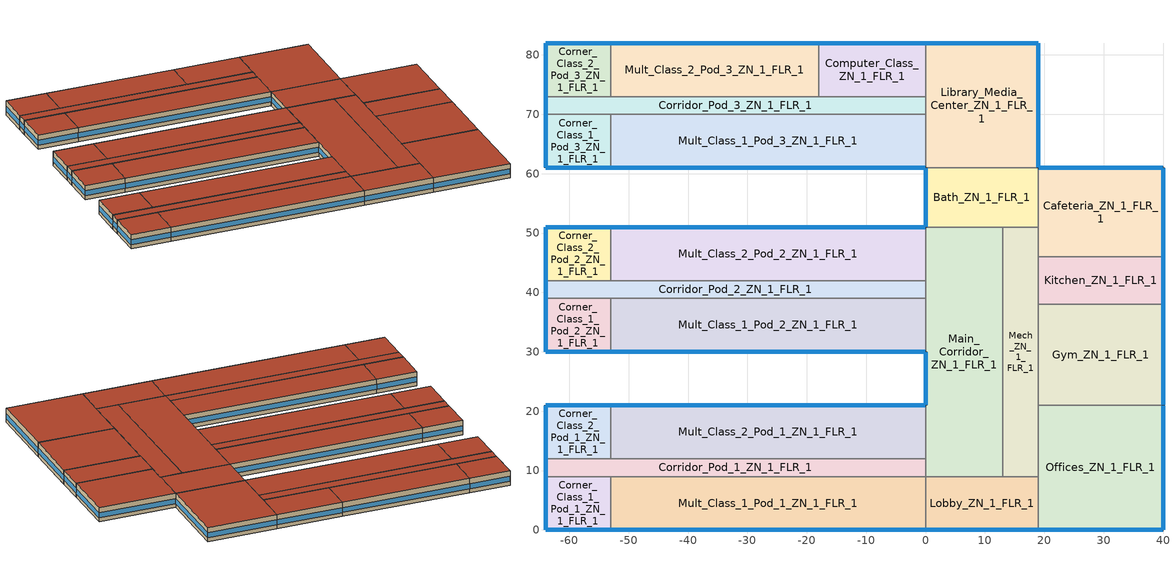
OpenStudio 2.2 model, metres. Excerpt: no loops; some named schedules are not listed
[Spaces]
Library_Media_Center_ZN_1_FLR_1
 floor ground: 19,82 19,61 0,61 0,82 z0
 wall outside: 19,61 19,82 0,82 z0:4
 wall to Computer_Class_ZN_1_FLR_1: 0,82 0,73 z0:4
 wall to Bath_ZN_1_FLR_1: 0,61 19,61 z0:4
 wall to Mult_Class_1_Pod_3_ZN_1_FLR_1: 0,70 0,61 z0:4
 wall to Corridor_Pod_3_ZN_1_FLR_1: 0,73 0,70 z0:4
 window: 19,61.05 19,81.95 / 18.95,82 0.05,82 z1.1:2.51
 roof outside: 19,61 19,82 0,82 0,61 z4
Main_Corridor_ZN_1_FLR_1
 floor ground: 13,51 13,9 0,9 0,51 z0
 wall outside: 0,30 0,21 z0:4
 wall to Lobby_ZN_1_FLR_1: 0,9 13,9 z0:4
 wall to Mult_Class_2_Pod_2_ZN_1_FLR_1: 0,51 0,42 z0:4
 wall to Mult_Class_2_Pod_1_ZN_1_FLR_1: 0,21 0,12 z0:4
 wall to Corridor_Pod_1_ZN_1_FLR_1: 0,12 0,9 z0:4
 wall to Bath_ZN_1_FLR_1: 13,51 0,51 z0:4
 wall to Mech_ZN_1_FLR_1: 13,9 13,51 z0:4
 wall to Corridor_Pod_2_ZN_1_FLR_1: 0,42 0,39 z0:4
 wall to Mult_Class_1_Pod_2_ZN_1_FLR_1: 0,39 0,30 z0:4
 window: 0,29.95 0,21.05 z1.1:2.52
 roof outside: 13,9 13,51 0,51 0,9 z4
Corridor_Pod_2_ZN_1_FLR_1
 floor ground: 0,42 0,39 -64,39 -64,42 z0
 wall outside: -64,42 -64,39 z0:4
 wall to Corner_Class_2_Pod_2_ZN_1_FLR_1: -53,42 -64,42 z0:4
 wall to Mult_Class_1_Pod_2_ZN_1_FLR_1: -53,39 0,39 z0:4
 wall to Corner_Class_1_Pod_2_ZN_1_FLR_1: -64,39 -53,39 z0:4
 wall to Mult_Class_2_Pod_2_ZN_1_FLR_1: 0,42 -53,42 z0:4
 window: -64,41.95 -64,39.05 z1.1:2.55
 roof outside: 0,39 0,42 -64,42 -64,39 z4
Kitchen_ZN_1_FLR_1
 floor ground: 40,46 40,38 19,38 19,46 z0
 wall outside: 40,38 40,46 z0:4
 wall to Mech_ZN_1_FLR_1: 19,46 19,38 z0:4
 wall to Cafeteria_ZN_1_FLR_1: 40,46 19,46 z0:4
 wall to Gym_ZN_1_FLR_1: 19,38 40,38 z0:4
 window: 40,38.05 40,45.95 z1.1:2.52
 roof outside: 40,38 40,46 19,46 19,38 z4
Computer_Class_ZN_1_FLR_1
 floor ground: 0,82 0,73 -18,73 -18,82 z0
 wall outside: 0,82 -18,82 z0:4
 wall to Corridor_Pod_3_ZN_1_FLR_1: -18,73 0,73 z0:4
 wall to Mult_Class_2_Pod_3_ZN_1_FLR_1: -18,82 -18,73 z0:4
 window: -0.05,82 -17.95,82 z1.1:2.51
 roof outside: 0,73 0,82 -18,82 -18,73 z4
Corner_Class_2_Pod_2_ZN_1_FLR_1
 floor ground: -53,51 -53,42 -64,42 -64,51 z0
 wall outside: -53,51 -64,51 -64,42 z0:4
 wall to Mult_Class_2_Pod_2_ZN_1_FLR_1: -53,42 -53,51 z0:4
 window: -53.05,51 -63.95,51 z1.1:2.51; -64,50.95 -64,42.05 z1.1:2.52
 roof outside: -53,42 -53,51 -64,51 -64,42 z4
Corridor_Pod_3_ZN_1_FLR_1
 floor ground: 0,73 0,70 -64,70 -64,73 z0
 wall outside: -64,73 -64,70 z0:4
 wall to Mult_Class_2_Pod_3_ZN_1_FLR_1: -18,73 -53,73 z0:4
 wall to Corner_Class_2_Pod_3_ZN_1_FLR_1: -53,73 -64,73 z0:4
 wall to Mult_Class_1_Pod_3_ZN_1_FLR_1: -53,70 0,70 z0:4
 wall to Corner_Class_1_Pod_3_ZN_1_FLR_1: -64,70 -53,70 z0:4
 window: -64,72.95 -64,70.05 z1.1:2.55
 roof outside: 0,70 0,73 -64,73 -64,70 z4
Mech_ZN_1_FLR_1
 floor ground: 19,51 19,9 13,9 13,51 z0
 wall to Lobby_ZN_1_FLR_1: 13,9 19,9 z0:4
 wall to Offices_ZN_1_FLR_1: 19,9 19,21 z0:4
 wall to Gym_ZN_1_FLR_1: 19,21 19,38 z0:4
 wall to Bath_ZN_1_FLR_1: 19,51 13,51 z0:4
 wall to Cafeteria_ZN_1_FLR_1: 19,46 19,51 z0:4
 roof outside: 19,9 19,51 13,51 13,9 z4
Mult_Class_1_Pod_1_ZN_1_FLR_1
 floor ground: 0,9 0,0 -53,0 -53,9 z0
 wall outside: -53,0 0,0 z0:4
 wall to Lobby_ZN_1_FLR_1: 0,0 0,9 z0:4
 wall to Corridor_Pod_1_ZN_1_FLR_1: 0,9 -53,9 z0:4
 wall to Corner_Class_1_Pod_1_ZN_1_FLR_1: -53,9 -53,0 z0:4
 window: -52.95,0 -0.05,0 z1.1:2.5
 roof outside: 0,0 0,9 -53,9 -53,0 z4
Mult_Class_1_Pod_2_ZN_1_FLR_1
 floor ground: 0,39 0,30 -53,30 -53,39 z0
 wall outside: -53,30 0,30 z0:4
 wall to Corner_Class_1_Pod_2_ZN_1_FLR_1: -53,39 -53,30 z0:4
 window: -52.95,30 -0.05,30 z1.1:2.5
 roof outside: 0,30 0,39 -53,39 -53,30 z4
Cafeteria_ZN_1_FLR_1
 floor ground: 40,61 40,46 19,46 19,61 z0
 wall outside: 40,46 40,61 19,61 z0:4
 wall to Bath_ZN_1_FLR_1: 19,61 19,51 z0:4
 window: 39.95,61 19.05,61 / 40,46.05 40,60.95 z1.1:2.51
 roof outside: 40,46 40,61 19,61 19,46 z4
Corner_Class_2_Pod_3_ZN_1_FLR_1
 floor ground: -53,82 -53,73 -64,73 -64,82 z0
 wall outside: -53,82 -64,82 -64,73 z0:4
 wall to Mult_Class_2_Pod_3_ZN_1_FLR_1: -53,73 -53,82 z0:4
 window: -64,81.95 -64,73.05 z1.1:2.52; -53.05,82 -63.95,82 z1.1:2.51
 roof outside: -53,73 -53,82 -64,82 -64,73 z4
Corner_Class_2_Pod_1_ZN_1_FLR_1
 floor ground: -53,21 -53,12 -64,12 -64,21 z0
 wall outside: -53,21 -64,21 -64,12 z0:4
 wall to Mult_Class_2_Pod_1_ZN_1_FLR_1: -53,12 -53,21 z0:4
 wall to Corridor_Pod_1_ZN_1_FLR_1: -64,12 -53,12 z0:4
 window: -53.05,21 -63.95,21 z1.1:2.51; -64,20.95 -64,12.05 z1.1:2.52
 roof outside: -53,12 -53,21 -64,21 -64,12 z4
Corridor_Pod_1_ZN_1_FLR_1
 floor ground: 0,12 0,9 -64,9 -64,12 z0
 wall outside: -64,12 -64,9 z0:4
 wall to Corner_Class_1_Pod_1_ZN_1_FLR_1: -64,9 -53,9 z0:4
 wall to Mult_Class_2_Pod_1_ZN_1_FLR_1: 0,12 -53,12 z0:4
 window: -64,11.95 -64,9.05 z1.1:2.55
 roof outside: 0,9 0,12 -64,12 -64,9 z4
Mult_Class_2_Pod_2_ZN_1_FLR_1
 floor ground: 0,51 0,42 -53,42 -53,51 z0
 wall outside: 0,51 -53,51 z0:4
 window: -0.05,51 -52.95,51 z1.1:2.5
 roof outside: 0,42 0,51 -53,51 -53,42 z4
Bath_ZN_1_FLR_1
 floor ground: 19,61 19,51 0,51 0,61 z0
 wall outside: 0,61 0,51 z0:4
 window: 0,60.95 0,51.05 z1.1:2.51
 roof outside: 19,51 19,61 0,61 0,51 z4
Corner_Class_1_Pod_3_ZN_1_FLR_1
 floor ground: -53,70 -53,61 -64,61 -64,70 z0
 wall outside: -64,70 -64,61 -53,61 z0:4
 wall to Mult_Class_1_Pod_3_ZN_1_FLR_1: -53,61 -53,70 z0:4
 window: -64,69.95 -64,61.05 z1.1:2.52; -63.95,61 -53.05,61 z1.1:2.51
 roof outside: -53,61 -53,70 -64,70 -64,61 z4
Gym_ZN_1_FLR_1
 floor ground: 40,38 40,21 19,21 19,38 z0
 wall outside: 40,21 40,38 z0:4
 wall to Offices_ZN_1_FLR_1: 19,21 40,21 z0:4
 window: 40,21.05 40,37.95 z1.1:2.51
 roof outside: 40,21 40,38 19,38 19,21 z4
Lobby_ZN_1_FLR_1
 floor ground: 19,9 19,0 0,0 0,9 z0
 wall outside: 0,0 19,0 z0:4
 wall to Offices_ZN_1_FLR_1: 19,0 19,9 z0:4
 window: 0.05,0 18.95,0 z1.1:2.51
 roof outside: 19,0 19,9 0,9 0,0 z4
Mult_Class_2_Pod_1_ZN_1_FLR_1
 floor ground: 0,21 0,12 -53,12 -53,21 z0
 wall outside: 0,21 -53,21 z0:4
 window: -0.05,21 -52.95,21 z1.1:2.5
 roof outside: 0,12 0,21 -53,21 -53,12 z4
Mult_Class_2_Pod_3_ZN_1_FLR_1
 floor ground: -18,82 -18,73 -53,73 -53,82 z0
 wall outside: -18,82 -53,82 z0:4
 window: -18.05,82 -52.95,82 z1.1:2.5
 roof outside: -18,73 -18,82 -53,82 -53,73 z4
Offices_ZN_1_FLR_1
 floor ground: 40,21 40,0 19,0 19,21 z0
 wall outside: 19,0 40,0 40,21 z0:4
 window: 19.05,0 39.95,0 / 40,0.05 40,20.95 z1.1:2.51
 roof outside: 40,0 40,21 19,21 19,0 z4
Mult_Class_1_Pod_3_ZN_1_FLR_1
 floor ground: 0,70 0,61 -53,61 -53,70 z0
 wall outside: -53,61 0,61 z0:4
 window: -52.95,61 -0.05,61 z1.1:2.5
 roof outside: 0,61 0,70 -53,70 -53,61 z4
Corner_Class_1_Pod_2_ZN_1_FLR_1
 floor ground: -53,39 -53,30 -64,30 -64,39 z0
 wall outside: -64,39 -64,30 -53,30 z0:4
 window: -64,38.95 -64,30.05 z1.1:2.52; -63.95,30 -53.05,30 z1.1:2.51
 roof outside: -53,30 -53,39 -64,39 -64,30 z4
Corner_Class_1_Pod_1_ZN_1_FLR_1
 floor ground: -53,9 -53,0 -64,0 -64,9 z0
 wall outside: -64,9 -64,0 -53,0 z0:4
 window: -63.95,0 -53.05,0 z1.1:2.51; -64,8.95 -64,0.05 z1.1:2.52
 roof outside: -53,0 -53,9 -64,9 -64,0 z4
[Site]
Miami Intl Ap_FL_USA: Latitude {deg}=25.82; Longitude {deg}=-80.3; Time Zone {hr}=-5; Elevation {m}=11; Terrain=City
[Building]
-PrimarySchool-ASHRAE 169-2006-1A created: 2017-11-09 21:40:14 +0000: North Axis {deg}=0; Default Construction Set=90.1-2010 - PriSchl - ASHRAE 169-2006-1A; Standards Number of Stories=1; Standards Number of Above Ground Stories=0; Standards Building Type=PrimarySchool
[Site:WaterMainsTemperature]
Calculation Method=Correlation; Annual Average Outdoor Air Temperature {C}=24.4917; Maximum Difference In Monthly Average Outdoor Air Temperatures {deltaC}=8.7
[SizingPeriod:DesignDay] Barometric Pressure {Pa}=101193; Sky Clearness=0; Rain Indicator=0; Snow Indicator=0; Day of Month=21; Daylight Saving Time Indicator=0; Humidity Indicating Type=Wetbulb; Dry-Bulb Temperature Range Modifier Type=DefaultMultipliers
Name | Maximum Dry-Bulb Temperature {C} | Daily Dry-Bulb Temperature Range {deltaC} | Humidity Indicating Conditions at Maximum Dry-Bulb | Wind Speed {m/s} | Wind Direction {deg} | Month | Day Type | Solar Model Indicator | ASHRAE Taub | ASHRAE Taud
Miami Intl Ap Ann Clg .4% Condns DB=>MWB | 33.2 | 6.7 | 25.3 | 4.5 | 140 | 7 | SummerDesignDay | ASHRAETau | 0.528 | 1.905
Miami Intl Ap Ann Htg 99.6% Condns DB | 8.7 | 0 | 8.7 | 3.8 | 340 | 1 | WinterDesignDay | ASHRAEClearSky
[Site:GroundTemperature:BuildingSurface]
20.99, 20.98, 20.99, 21.03, 21.05, 23.26, 23.58, 23.64, 23.66, 21.4, 21.14, 21.05
[ClimateZones]
Climate Zone Value 1=1A
[Material:NoMass] Thermal Absorptance=0.9; Solar Absorptance=0.7
Name | Roughness | Thermal Resistance {m2-K/W} | Visible Absorptance
CP02 CARPET PAD | VeryRough | 0.21648 | 0.8
Typical Insulation R-0.54 | Smooth | 0.0945033 | 0.7
Typical Carpet Pad | Smooth | 0.21648 | 0.8
Typical Insulation R-5.89 | Smooth | 1.03652 | 0.7
Typical Insulation R-14.76 | Smooth | 2.59864 | 0.7
Typical Insulation R-0.58 | Smooth | 0.101875 | 0.7
Typical Insulation | Smooth | 0.0282222 | 0.7
[Material]
Name | Roughness | Thickness {m} | Conductivity {W/m-K} | Density {kg/m3} | Specific Heat {J/kg-K} | Thermal Absorptance | Solar Absorptance | Visible Absorptance
100mm Normalweight concrete floor | MediumSmooth | 0.1016 | 2.31 | 2322 | 832
G01 13mm gypsum board | Smooth | 0.0127 | 0.16 | 800 | 1090 | 0.9 | 0.7 | 0.5
4 in. Normalweight Concrete Floor | MediumRough | 0.1016 | 2.31 | 2322 | 832 | 0.9 | 0.7 | 0.7
25mm Stucco | Smooth | 0.0254 | 0.72 | 1856 | 840 | 0.9 | 0.7 | 0.7
5/8 in. Gypsum Board | MediumSmooth | 0.0159 | 0.16 | 800 | 1090 | 0.9 | 0.7 | 0.7
Roof Membrane - Highly Reflective | VeryRough | 0.0095 | 0.16 | 1121.29 | 1460 | 0.75 | 0.45 | 0.7
Metal Roof Surface; F08 Metal surface | Smooth | 0.0008 | 45.28 | 7824 | 500 | 0.9 | 0.7 | 0.7
6 in. Normalweight Concrete Floor | MediumRough | 0.1524 | 2.31 | 2322 | 832 | 0.9 | 0.7 | 0.7
8 in. Concrete Block Basement Wall | MediumRough | 0.2032 | 1.326 | 1842 | 912 | 0.9 | 0.7 | 0.7
G05 25mm wood | MediumSmooth | 0.0254 | 0.15 | 608 | 1630 | 0.9 | 0.5 | 0.5
Std Wood 6inch | MediumSmooth | 0.15 | 0.12 | 540 | 1210 | 0.9 | 0.7 | 0.7
[Construction]
Typical Insulated Exterior Mass Floor R-3.11: Typical Insulation R-0.54, 4 in. Normalweight Concrete Floor, Typical Carpet Pad
Typical Insulated Steel Framed Exterior Wall R-8.06: 25mm Stucco, 5/8 in. Gypsum Board, Typical Insulation R-5.89, 5/8 in. Gypsum Board
Typical IEAD Roof - Highly Reflective R-15.87: Roof Membrane - Highly Reflective, Typical Insulation R-14.76, Metal Roof Surface
Typical Interior Floor: 100mm Normalweight concrete floor, CP02 CARPET PAD
Typical Interior Wall: G01 13mm gypsum board, G01 13mm gypsum board
Typical Interior Ceiling: CP02 CARPET PAD, 100mm Normalweight concrete floor
Typical Insulated Carpeted 6in Slab Floor: 6 in. Normalweight Concrete Floor, Typical Carpet Pad
Typical Insulated Basement Mass Wall: 8 in. Concrete Block Basement Wall
U 1.22 SHGC 0.25 Sgl Elec Ref Colored 6mm: ECREF-1 COLORED 6MM
Typical Insulated Metal Door R-1.43: F08 Metal surface, Typical Insulation R-0.58
Typical Overhead Door: Typical Insulation
U 1.98 SHGC 0.36 Sgl Ref-B-H Clr 6mm: REF B CLEAR HI 6MM
Typical Interior Window: Clear 3mm
Typical Interior Door; Typical Interior Partition: G05 25mm wood
InteriorFurnishings: Std Wood 6inch
[DefaultConstructionSet]
90.1-2010 - PriSchl - ASHRAE 169-2006-1A: Default Exterior Surface Constructions=Default Surface Constructions 1; Default Interior Surface Constructions=Default Surface Constructions 2; Default Ground Contact Surface Constructions=Default Surface Constructions 3; Default Exterior SubSurface Constructions=Default Sub Surface Constructions 1; Default Interior SubSurface Constructions=Default Sub Surface Constructions 2; Interior Partition Construction=Typical Interior Partition
[DefaultSurfaceConstructions]
Name | Floor Construction | Wall Construction | Roof Ceiling Construction
Default Surface Constructions 1 | Typical Insulated Exterior Mass Floor R-3.11 | Typical Insulated Steel Framed Exterior Wall R-8.06 | Typical IEAD Roof - Highly Reflective R-15.87
Default Surface Constructions 2 | Typical Interior Floor | Typical Interior Wall | Typical Interior Ceiling
Default Surface Constructions 3 | Typical Insulated Carpeted 6in Slab Floor | Typical Insulated Basement Mass Wall
[DefaultSubSurfaceConstructions]
Name | Fixed Window Construction | Operable Window Construction | Door Construction | Overhead Door Construction | Skylight Construction | Tubular Daylight Dome Construction | Tubular Daylight Diffuser Construction
Default Sub Surface Constructions 1 | U 1.22 SHGC 0.25 Sgl Elec Ref Colored 6mm | U 1.22 SHGC 0.25 Sgl Elec Ref Colored 6mm | Typical Insulated Metal Door R-1.43 | Typical Overhead Door | U 1.98 SHGC 0.36 Sgl Ref-B-H Clr 6mm | Typical Interior Window | Typical Interior Window
Default Sub Surface Constructions 2 | Typical Interior Window | Typical Interior Window | Typical Interior Door
[WindowMaterial:Glazing] Optical Data Type=SpectralAverage; Infrared Transmittance at Normal Incidence=0; Front Side Infrared Hemispherical Emissivity=0.84; Conductivity {W/m-K}=0.9; Dirt Correction Factor for Solar and Visible Transmittance=1; Solar Diffusing=No
Name | Thickness {m} | Solar Transmittance at Normal Incidence | Front Side Solar Reflectance at Normal Incidence | Back Side Solar Reflectance at Normal Incidence | Visible Transmittance at Normal Incidence | Front Side Visible Reflectance at Normal Incidence | Back Side Visible Reflectance at Normal Incidence | Back Side Infrared Hemispherical Emissivity
ECREF-1 COLORED 6MM | 0.006 | 0.099 | 0.219 | 0.219 | 0.155 | 0.073 | 0.073 | 0.84
REF B CLEAR HI 6MM | 0.006 | 0.24 | 0.16 | 0.32 | 0.3 | 0.16 | 0.29 | 0.6
Clear 3mm | 0.003 | 0.837 | 0.075 | 0.075 | 0.898 | 0.081 | 0.081 | 0.84
[Space] Building Story=Building Story 1; Part of Total Floor Area=Yes
Name | Space Type | Thermal Zone
Corner_Class_2_Pod_3_ZN_1_FLR_1 | PrimarySchool Classroom | Corner_Class_2_Pod_3_ZN_1_FLR_1 ZN
Library_Media_Center_ZN_1_FLR_1 | PrimarySchool Classroom | Library_Media_Center_ZN_1_FLR_1 ZN
Main_Corridor_ZN_1_FLR_1 | PrimarySchool Corridor | Main_Corridor_ZN_1_FLR_1 ZN
Corridor_Pod_2_ZN_1_FLR_1 | PrimarySchool Corridor | Corridor_Pod_2_ZN_1_FLR_1 ZN
Mult_Class_2_Pod_2_ZN_1_FLR_1 | PrimarySchool Classroom | Mult_Class_2_Pod_2_ZN_1_FLR_1 ZN
Kitchen_ZN_1_FLR_1 | PrimarySchool Kitchen | Kitchen_ZN_1_FLR_1 ZN
Mult_Class_1_Pod_3_ZN_1_FLR_1 | PrimarySchool Classroom | Mult_Class_1_Pod_3_ZN_1_FLR_1 ZN
Corridor_Pod_1_ZN_1_FLR_1 | PrimarySchool Corridor | Corridor_Pod_1_ZN_1_FLR_1 ZN
Computer_Class_ZN_1_FLR_1 | PrimarySchool Classroom | Computer_Class_ZN_1_FLR_1 ZN
Mult_Class_1_Pod_2_ZN_1_FLR_1 | PrimarySchool Classroom | Mult_Class_1_Pod_2_ZN_1_FLR_1 ZN
Mult_Class_2_Pod_1_ZN_1_FLR_1 | PrimarySchool Classroom | Mult_Class_2_Pod_1_ZN_1_FLR_1 ZN
Corner_Class_2_Pod_2_ZN_1_FLR_1 | PrimarySchool Classroom | Corner_Class_2_Pod_2_ZN_1_FLR_1 ZN
Mult_Class_1_Pod_1_ZN_1_FLR_1 | PrimarySchool Classroom | Mult_Class_1_Pod_1_ZN_1_FLR_1 ZN
Corner_Class_1_Pod_1_ZN_1_FLR_1 | PrimarySchool Classroom | Corner_Class_1_Pod_1_ZN_1_FLR_1 ZN
Corridor_Pod_3_ZN_1_FLR_1 | PrimarySchool Corridor | Corridor_Pod_3_ZN_1_FLR_1 ZN
Mech_ZN_1_FLR_1 | PrimarySchool Mechanical | Mech_ZN_1_FLR_1 ZN
Cafeteria_ZN_1_FLR_1 | PrimarySchool Cafeteria | Cafeteria_ZN_1_FLR_1 ZN
Corner_Class_2_Pod_1_ZN_1_FLR_1 | PrimarySchool Classroom | Corner_Class_2_Pod_1_ZN_1_FLR_1 ZN
Bath_ZN_1_FLR_1 | PrimarySchool Restroom | Bath_ZN_1_FLR_1 ZN
Corner_Class_1_Pod_3_ZN_1_FLR_1 | PrimarySchool Classroom | Corner_Class_1_Pod_3_ZN_1_FLR_1 ZN
Corner_Class_1_Pod_2_ZN_1_FLR_1 | PrimarySchool Classroom | Corner_Class_1_Pod_2_ZN_1_FLR_1 ZN
Offices_ZN_1_FLR_1 | PrimarySchool Office | Offices_ZN_1_FLR_1 ZN
Gym_ZN_1_FLR_1 | PrimarySchool Gym | Gym_ZN_1_FLR_1 ZN
Lobby_ZN_1_FLR_1 | PrimarySchool Lobby | Lobby_ZN_1_FLR_1 ZN
Mult_Class_2_Pod_3_ZN_1_FLR_1 | PrimarySchool Classroom | Mult_Class_2_Pod_3_ZN_1_FLR_1 ZN
[BuildingStory]
Building Story 1: Nominal Z Coordinate {m}=0
[SpaceType] Standards Building Type=PrimarySchool
Name | Default Schedule Set | Design Specification Outdoor Air Object | Standards Space Type
PrimarySchool Office | PrimarySchool Office Schedule Set | PrimarySchool Office Ventilation | Office
PrimarySchool Lobby | PrimarySchool Lobby Schedule Set | PrimarySchool Lobby Ventilation | Lobby
PrimarySchool Gym | PrimarySchool Gym Schedule Set | PrimarySchool Gym Ventilation | Gym
PrimarySchool Mechanical | PrimarySchool Mechanical Schedule Set | PrimarySchool Mechanical Ventilation | Mechanical
PrimarySchool Cafeteria | PrimarySchool Cafeteria Schedule Set | PrimarySchool Cafeteria Ventilation | Cafeteria
PrimarySchool Kitchen | PrimarySchool Kitchen Schedule Set | PrimarySchool Kitchen Ventilation | Kitchen
PrimarySchool Restroom | PrimarySchool Restroom Schedule Set | PrimarySchool Restroom Ventilation | Restroom
PrimarySchool Corridor | PrimarySchool Corridor Schedule Set | PrimarySchool Corridor Ventilation | Corridor
PrimarySchool Classroom | PrimarySchool Classroom Schedule Set | PrimarySchool Classroom Ventilation | Classroom
[People:Definition] Number of People Calculation Method=People/Area; Fraction Radiant=0.3
Name | People per Space Floor Area {person/m2}
PrimarySchool Cafeteria People Definition | 1.07639
PrimarySchool Classroom People Definition | 0.269098
PrimarySchool Gym People Definition | 0.322917
PrimarySchool Kitchen People Definition | 0.149941
PrimarySchool Office People Definition | 0.0538196
[People] Work Efficiency Schedule=Work Efficiency Schedule; Clothing Insulation Schedule=Clothing Schedule; Air Velocity Schedule=Air Velocity Schedule
Name | People Definition | Space or SpaceType
PrimarySchool Cafeteria People | PrimarySchool Cafeteria People Definition | PrimarySchool Cafeteria
PrimarySchool Classroom People | PrimarySchool Classroom People Definition | PrimarySchool Classroom
PrimarySchool Gym People | PrimarySchool Gym People Definition | PrimarySchool Gym
PrimarySchool Kitchen People | PrimarySchool Kitchen People Definition | PrimarySchool Kitchen
PrimarySchool Office People | PrimarySchool Office People Definition | PrimarySchool Office
[Lights:Definition] Design Level Calculation Method=Watts/Area; Fraction Radiant=0.37; Fraction Visible=0.2
Name | Watts per Space Floor Area {W/m2}
PrimarySchool Cafeteria Lights Definition | 6.99654
PrimarySchool Classroom Lights Definition | 13.3472
PrimarySchool Corridor Lights Definition | 7.10418
PrimarySchool Gym Lights Definition | 7.75002
PrimarySchool Kitchen Lights Definition | 10.6563
PrimarySchool Lobby Lights Definition | 9.68752
PrimarySchool Mechanical Lights Definition | 10.2257
PrimarySchool Office Lights Definition | 11.9479
PrimarySchool Restroom Lights Definition | 10.5486
[Lights]
Name | Lights Definition | Space or SpaceType | Schedule
PrimarySchool Cafeteria Lights | PrimarySchool Cafeteria Lights Definition | PrimarySchool Cafeteria
PrimarySchool Classroom Lights | PrimarySchool Classroom Lights Definition | PrimarySchool Classroom | SchoolPrimary BLDG_LIGHT_CLASSROOM_SCH OccSensor Reduction
PrimarySchool Corridor Lights | PrimarySchool Corridor Lights Definition | PrimarySchool Corridor
PrimarySchool Gym Lights | PrimarySchool Gym Lights Definition | PrimarySchool Gym
PrimarySchool Kitchen Lights | PrimarySchool Kitchen Lights Definition | PrimarySchool Kitchen
PrimarySchool Lobby Lights | PrimarySchool Lobby Lights Definition | PrimarySchool Lobby
PrimarySchool Mechanical Lights | PrimarySchool Mechanical Lights Definition | PrimarySchool Mechanical
PrimarySchool Office Lights | PrimarySchool Office Lights Definition | PrimarySchool Office | SchoolPrimary BLDG_LIGHT_SCH OccSensor Reduction
PrimarySchool Restroom Lights | PrimarySchool Restroom Lights Definition | PrimarySchool Restroom | SchoolPrimary BLDG_LIGHT_BATH_SCH OccSensor Reduction
[ElectricEquipment:Definition]
Name | Design Level Calculation Method | Watts per Space Floor Area {W/m2} | Fraction Radiant | Fraction Latent | Fraction Lost | Design Level {W}
PrimarySchool Cafeteria Elec Equip Definition | Watts/Area | 25.4028 | 0.5
PrimarySchool Classroom Elec Equip Definition | Watts/Area | 14.9618 | 0.5
PrimarySchool Corridor Elec Equip Definition; PrimarySchool Lobby Elec Equip Definition; PrimarySchool Mechanical Elec Equip Definition; PrimarySchool Restroom Elec Equip Definition | Watts/Area | 3.98265 | 0.5
PrimarySchool Gym Elec Equip Definition | Watts/Area | 4.9514 | 0.5
PrimarySchool Kitchen Elec Equip Definition | Watts/Area | 190.521 | 0.3 | 0.25 | 0.2
PrimarySchool Office Elec Equip Definition | Watts/Area | 10.7639 | 0.5
Kitchen Electric Equipment Definition1 | EquipmentLevel |  | 0.25 | 0 | 0 | 99999.88
Kitchen Electric Equipment Definition2 | EquipmentLevel |  | 0.25 | 0 | 0 | 99999.99
[ElectricEquipment]
Name | Electric Equipment Definition | Space or SpaceType | Schedule
PrimarySchool Cafeteria Elec Equip | PrimarySchool Cafeteria Elec Equip Definition | PrimarySchool Cafeteria
PrimarySchool Classroom Elec Equip | PrimarySchool Classroom Elec Equip Definition | PrimarySchool Classroom
PrimarySchool Corridor Elec Equip | PrimarySchool Corridor Elec Equip Definition | PrimarySchool Corridor
PrimarySchool Gym Elec Equip | PrimarySchool Gym Elec Equip Definition | PrimarySchool Gym
PrimarySchool Kitchen Elec Equip | PrimarySchool Kitchen Elec Equip Definition | PrimarySchool Kitchen
PrimarySchool Lobby Elec Equip | PrimarySchool Lobby Elec Equip Definition | PrimarySchool Lobby
PrimarySchool Mechanical Elec Equip | PrimarySchool Mechanical Elec Equip Definition | PrimarySchool Mechanical
PrimarySchool Office Elec Equip | PrimarySchool Office Elec Equip Definition | PrimarySchool Office
PrimarySchool Restroom Elec Equip | PrimarySchool Restroom Elec Equip Definition | PrimarySchool Restroom
Kitchen_Reach-in-Freezer | Kitchen Electric Equipment Definition1 | PrimarySchool Kitchen | SchoolPrimary ALWAYS_ON
Kitchen_Reach-in-Refrigerator | Kitchen Electric Equipment Definition2 | PrimarySchool Kitchen | SchoolPrimary ALWAYS_ON
[DesignSpecification:OutdoorAir] Outdoor Air Method=Sum; Outdoor Air Flow per Person {m3/s-person}=0; Outdoor Air Flow Rate {m3/s}=0; Outdoor Air Flow Air Changes per Hour {1/hr}=0
Name | Outdoor Air Flow per Floor Area {m3/s-m2}
PrimarySchool Cafeteria Ventilation | 0.0047244
PrimarySchool Classroom Ventilation | 0.0018796
PrimarySchool Corridor Ventilation; PrimarySchool Lobby Ventilation; PrimarySchool Restroom Ventilation | 0.0003048
PrimarySchool Gym Ventilation | 0.001524
PrimarySchool Kitchen Ventilation | 0.00144513
PrimarySchool Mechanical Ventilation | 0.0006096
PrimarySchool Office Ventilation | 0.0004318
[DefaultScheduleSet] People Activity Level Schedule=SchoolPrimary ACTIVITY_SCH; Infiltration Schedule=SchoolPrimary INFIL_SCH_PNNL
Name | Number of People Schedule | Lighting Schedule | Electric Equipment Schedule | Gas Equipment Schedule
PrimarySchool Cafeteria Schedule Set | SchoolPrimary BLDG_OCC_SCH_Cafeteria | SchoolPrimary BLDG_LIGHT_SCH | SchoolPrimary BLDG_EQUIP_SCH
PrimarySchool Classroom Schedule Set | SchoolPrimary BLDG_OCC_SCH | SchoolPrimary BLDG_LIGHT_CLASSROOM_SCH | SchoolPrimary BLDG_EQUIP_SCH
PrimarySchool Corridor Schedule Set | SchoolPrimary BLDG_OCC_SCH | SchoolPrimary BLDG_LIGHT_CORRIDOR_SCH | SchoolPrimary BLDG_EQUIP_SCH
PrimarySchool Gym Schedule Set | SchoolPrimary BLDG_OCC_SCH_Gym | SchoolPrimary BLDG_LIGHT_GYM_SCH | SchoolPrimary BLDG_EQUIP_SCH
PrimarySchool Kitchen Schedule Set | SchoolPrimary BLDG_OCC_SCH | SchoolPrimary BLDG_LIGHT_SCH | SchoolPrimary KITCHEN_ELEC_EQUIP_SCH | SchoolPrimary KITCHEN_GAS_EQUIP_SCH
PrimarySchool Lobby Schedule Set | SchoolPrimary BLDG_OCC_SCH | SchoolPrimary BLDG_LIGHT_LOBBYFLR1_SCH | SchoolPrimary BLDG_EQUIP_SCH
PrimarySchool Mechanical Schedule Set | SchoolPrimary BLDG_OCC_SCH | SchoolPrimary BLDG_LIGHT_SCH | SchoolPrimary BLDG_EQUIP_SCH
PrimarySchool Office Schedule Set | SchoolPrimary BLDG_OCC_SCH_Offices | SchoolPrimary BLDG_LIGHT_SCH | SchoolPrimary BLDG_EQUIP_SCH
PrimarySchool Restroom Schedule Set | SchoolPrimary BLDG_OCC_SCH | SchoolPrimary BLDG_LIGHT_BATH_SCH | SchoolPrimary BLDG_EQUIP_SCH
[ThermostatSetpoint:DualSetpoint] Heating Setpoint Temperature Schedule=SchoolPrimary HTGSETP_SCH_NO_OPTIMUM; Cooling Setpoint Temperature Schedule=SchoolPrimary CLGSETP_SCH_NO_OPTIMUM
PrimarySchool Restroom Thermostat 1; PrimarySchool Cafeteria Thermostat 1; PrimarySchool Classroom Thermostat 1; PrimarySchool Classroom Thermostat 2; PrimarySchool Classroom Thermostat 3; PrimarySchool Classroom Thermostat 4; PrimarySchool Classroom Thermostat 5; PrimarySchool Classroom Thermostat 6; PrimarySchool Classroom Thermostat 7; PrimarySchool Corridor Thermostat 1; PrimarySchool Corridor Thermostat 2; PrimarySchool Corridor Thermostat 3; PrimarySchool Gym Thermostat 1; PrimarySchool Kitchen Thermostat 1; PrimarySchool Classroom Thermostat 8; PrimarySchool Lobby Thermostat 1; PrimarySchool Corridor Thermostat 4; PrimarySchool Mechanical Thermostat 1; PrimarySchool Classroom Thermostat 9; PrimarySchool Classroom Thermostat 10; PrimarySchool Classroom Thermostat 11; PrimarySchool Classroom Thermostat 12; PrimarySchool Classroom Thermostat 13; PrimarySchool Classroom Thermostat 14; PrimarySchool Office Thermostat 1
[GasEquipment:Definition]
PrimarySchool Kitchen Gas Equip Definition: Design Level Calculation Method=Watts/Area; Watts per Space Floor Area {W/m2}=1431.24; Fraction Latent=0.1; Fraction Radiant=0.2; Fraction Lost=0.7
[GasEquipment]
PrimarySchool Kitchen Gas Equip: Gas Equipment Definition=PrimarySchool Kitchen Gas Equip Definition; Space or SpaceType=PrimarySchool Kitchen
[SpaceInfiltration:DesignFlowRate] Schedule=SchoolPrimary INFIL_SCH_PNNL; Design Flow Rate Calculation Method=Flow/ExteriorArea; Constant Term Coefficient=0; Temperature Term Coefficient=0; Velocity Term Coefficient=0.224; Velocity Squared Term Coefficient=0
Name | Space or SpaceType | Flow per Exterior Surface Area {m3/s-m2}
Bath_ZN_1_FLR_1 Infiltration | Bath_ZN_1_FLR_1 | 9.90562e-05
Cafeteria_ZN_1_FLR_1 Infiltration | Cafeteria_ZN_1_FLR_1 | 0.00017869
Computer_Class_ZN_1_FLR_1 Infiltration | Computer_Class_ZN_1_FLR_1 | 0.000175253
Corner_Class_1_Pod_1_ZN_1_FLR_1 Infiltration | Corner_Class_1_Pod_1_ZN_1_FLR_1 | 0.000254558
Corner_Class_1_Pod_2_ZN_1_FLR_1 Infiltration | Corner_Class_1_Pod_2_ZN_1_FLR_1 | 0.000254558
Corner_Class_1_Pod_3_ZN_1_FLR_1 Infiltration | Corner_Class_1_Pod_3_ZN_1_FLR_1 | 0.000254558
Corner_Class_2_Pod_1_ZN_1_FLR_1 Infiltration | Corner_Class_2_Pod_1_ZN_1_FLR_1 | 0.000254558
Corner_Class_2_Pod_2_ZN_1_FLR_1 Infiltration | Corner_Class_2_Pod_2_ZN_1_FLR_1 | 0.000254558
Corner_Class_2_Pod_3_ZN_1_FLR_1 Infiltration | Corner_Class_2_Pod_3_ZN_1_FLR_1 | 0.000254558
Corridor_Pod_1_ZN_1_FLR_1 Infiltration | Corridor_Pod_1_ZN_1_FLR_1 | 3.35043e-05
Corridor_Pod_2_ZN_1_FLR_1 Infiltration | Corridor_Pod_2_ZN_1_FLR_1 | 3.35043e-05
Corridor_Pod_3_ZN_1_FLR_1 Infiltration | Corridor_Pod_3_ZN_1_FLR_1 | 3.35043e-05
Gym_ZN_1_FLR_1 Infiltration | Gym_ZN_1_FLR_1 | 9.11317e-05
Kitchen_ZN_1_FLR_1 Infiltration | Kitchen_ZN_1_FLR_1 | 9.11317e-05
Library_Media_Center_ZN_1_FLR_1 Infiltration | Library_Media_Center_ZN_1_FLR_1 | 0.000163026
Lobby_ZN_1_FLR_1 Infiltration | Lobby_ZN_1_FLR_1 | 0.000175253
Main_Corridor_ZN_1_FLR_1 Infiltration | Main_Corridor_ZN_1_FLR_1 | 3.52313e-05
Mult_Class_1_Pod_1_ZN_1_FLR_1 Infiltration | Mult_Class_1_Pod_1_ZN_1_FLR_1 | 0.000175253
Mult_Class_1_Pod_2_ZN_1_FLR_1 Infiltration | Mult_Class_1_Pod_2_ZN_1_FLR_1 | 0.000175253
Mult_Class_1_Pod_3_ZN_1_FLR_1 Infiltration | Mult_Class_1_Pod_3_ZN_1_FLR_1 | 0.000175253
Mult_Class_2_Pod_1_ZN_1_FLR_1 Infiltration | Mult_Class_2_Pod_1_ZN_1_FLR_1 | 0.000175253
Mult_Class_2_Pod_2_ZN_1_FLR_1 Infiltration | Mult_Class_2_Pod_2_ZN_1_FLR_1 | 0.000175253
Mult_Class_2_Pod_3_ZN_1_FLR_1 Infiltration | Mult_Class_2_Pod_3_ZN_1_FLR_1 | 0.000175253
Offices_ZN_1_FLR_1 Infiltration | Offices_ZN_1_FLR_1 | 0.000157124
[InternalMass:Definition]
Internal Mass Definition 1: Construction=InteriorFurnishings; Design Level Calculation Method=SurfaceArea/Area; Surface Area per Space Floor Area=2
[InternalMass] Internal Mass Definition=Internal Mass Definition 1
Name | Space or SpaceType
Corner_Class_1_Pod_1_ZN_1_FLR_1 Mass | Corner_Class_1_Pod_1_ZN_1_FLR_1
Mult_Class_1_Pod_1_ZN_1_FLR_1 Mass | Mult_Class_1_Pod_1_ZN_1_FLR_1
Corridor_Pod_1_ZN_1_FLR_1 Mass | Corridor_Pod_1_ZN_1_FLR_1
Corner_Class_2_Pod_1_ZN_1_FLR_1 Mass | Corner_Class_2_Pod_1_ZN_1_FLR_1
Mult_Class_2_Pod_1_ZN_1_FLR_1 Mass | Mult_Class_2_Pod_1_ZN_1_FLR_1
Mult_Class_1_Pod_2_ZN_1_FLR_1 Mass | Mult_Class_1_Pod_2_ZN_1_FLR_1
Corridor_Pod_2_ZN_1_FLR_1 Mass | Corridor_Pod_2_ZN_1_FLR_1
Corner_Class_2_Pod_2_ZN_1_FLR_1 Mass | Corner_Class_2_Pod_2_ZN_1_FLR_1
Mult_Class_2_Pod_2_ZN_1_FLR_1 Mass | Mult_Class_2_Pod_2_ZN_1_FLR_1
Corner_Class_1_Pod_2_ZN_1_FLR_1 Mass | Corner_Class_1_Pod_2_ZN_1_FLR_1
Corner_Class_1_Pod_3_ZN_1_FLR_1 Mass | Corner_Class_1_Pod_3_ZN_1_FLR_1
Mult_Class_1_Pod_3_ZN_1_FLR_1 Mass | Mult_Class_1_Pod_3_ZN_1_FLR_1
Corridor_Pod_3_ZN_1_FLR_1 Mass | Corridor_Pod_3_ZN_1_FLR_1
Corner_Class_2_Pod_3_ZN_1_FLR_1 Mass | Corner_Class_2_Pod_3_ZN_1_FLR_1
Mult_Class_2_Pod_3_ZN_1_FLR_1 Mass | Mult_Class_2_Pod_3_ZN_1_FLR_1
Computer_Class_ZN_1_FLR_1 Mass | Computer_Class_ZN_1_FLR_1
Main_Corridor_ZN_1_FLR_1 Mass | Main_Corridor_ZN_1_FLR_1
Lobby_ZN_1_FLR_1 Mass | Lobby_ZN_1_FLR_1
Mech_ZN_1_FLR_1 Mass | Mech_ZN_1_FLR_1
Bath_ZN_1_FLR_1 Mass; Bath_ZN_1_FLR_1 Mass 1 | Bath_ZN_1_FLR_1
Offices_ZN_1_FLR_1 Mass | Offices_ZN_1_FLR_1
Library_Media_Center_ZN_1_FLR_1 Mass | Library_Media_Center_ZN_1_FLR_1
Kitchen_ZN_1_FLR_1 Mass; Kitchen_ZN_1_FLR_1 Mass 1; Kitchen_ZN_1_FLR_1 Mass 2; Kitchen_ZN_1_FLR_1 Mass 3 | Kitchen_ZN_1_FLR_1
Gym_ZN_1_FLR_1 Mass | Gym_ZN_1_FLR_1
Cafeteria_ZN_1_FLR_1 Mass | Cafeteria_ZN_1_FLR_1
[ThermalZone] Use Ideal Air Loads=No
Name | Thermostat
Bath_ZN_1_FLR_1 ZN | PrimarySchool Restroom Thermostat 1
Cafeteria_ZN_1_FLR_1 ZN | PrimarySchool Cafeteria Thermostat 1
Computer_Class_ZN_1_FLR_1 ZN | PrimarySchool Classroom Thermostat 1
Corner_Class_1_Pod_1_ZN_1_FLR_1 ZN | PrimarySchool Classroom Thermostat 2
Corner_Class_1_Pod_2_ZN_1_FLR_1 ZN | PrimarySchool Classroom Thermostat 3
Corner_Class_1_Pod_3_ZN_1_FLR_1 ZN | PrimarySchool Classroom Thermostat 4
Corner_Class_2_Pod_1_ZN_1_FLR_1 ZN | PrimarySchool Classroom Thermostat 5
Corner_Class_2_Pod_2_ZN_1_FLR_1 ZN | PrimarySchool Classroom Thermostat 6
Corner_Class_2_Pod_3_ZN_1_FLR_1 ZN | PrimarySchool Classroom Thermostat 7
Corridor_Pod_1_ZN_1_FLR_1 ZN | PrimarySchool Corridor Thermostat 1
Corridor_Pod_2_ZN_1_FLR_1 ZN | PrimarySchool Corridor Thermostat 2
Corridor_Pod_3_ZN_1_FLR_1 ZN | PrimarySchool Corridor Thermostat 3
Gym_ZN_1_FLR_1 ZN | PrimarySchool Gym Thermostat 1
Kitchen_ZN_1_FLR_1 ZN | PrimarySchool Kitchen Thermostat 1
Library_Media_Center_ZN_1_FLR_1 ZN | PrimarySchool Classroom Thermostat 8
Lobby_ZN_1_FLR_1 ZN | PrimarySchool Lobby Thermostat 1
Main_Corridor_ZN_1_FLR_1 ZN | PrimarySchool Corridor Thermostat 4
Mech_ZN_1_FLR_1 ZN | PrimarySchool Mechanical Thermostat 1
Mult_Class_1_Pod_1_ZN_1_FLR_1 ZN | PrimarySchool Classroom Thermostat 9
Mult_Class_1_Pod_2_ZN_1_FLR_1 ZN | PrimarySchool Classroom Thermostat 10
Mult_Class_1_Pod_3_ZN_1_FLR_1 ZN | PrimarySchool Classroom Thermostat 11
Mult_Class_2_Pod_1_ZN_1_FLR_1 ZN | PrimarySchool Classroom Thermostat 12
Mult_Class_2_Pod_2_ZN_1_FLR_1 ZN | PrimarySchool Classroom Thermostat 13
Mult_Class_2_Pod_3_ZN_1_FLR_1 ZN | PrimarySchool Classroom Thermostat 14
Offices_ZN_1_FLR_1 ZN | PrimarySchool Office Thermostat 1
[Exterior:Lights:Definition]
Name | Design Level {W}
Occ Sensing Exterior Lights Def | 3340.3
NonDimming Exterior Lights Def | 150.48
[Exterior:Lights] Control Option=AstronomicalClock
Name | Exterior Lights Definition | Schedule
Occ Sensing Exterior Lights Def | Occ Sensing Exterior Lights Def | SchoolPrimary Exterior_lighting_schedule_b
NonDimming Exterior Lights Def | NonDimming Exterior Lights Def | SchoolPrimary Exterior_lighting_schedule_a
[Schedule:Ruleset]
Name | Default Day Schedule | Summer Design Day Schedule | Winter Design Day Schedule
Clothing Schedule | Clothing Schedule Default Winter Clothes
Air Velocity Schedule | Air Velocity Schedule Default
Work Efficiency Schedule | Work Efficiency Schedule Default
SchoolPrimary BLDG_OCC_SCH_Cafeteria | SchoolPrimary BLDG_OCC_SCH_Cafeteria Default | SchoolPrimary BLDG_OCC_SCH_Cafeteria Summer Design Day | SchoolPrimary BLDG_OCC_SCH_Cafeteria Winter Design Day
SchoolPrimary ACTIVITY_SCH | SchoolPrimary ACTIVITY_SCH Default | SchoolPrimary ACTIVITY_SCH Summer Design Day | SchoolPrimary ACTIVITY_SCH Winter Design Day
SchoolPrimary BLDG_LIGHT_SCH | SchoolPrimary BLDG_LIGHT_SCH Default | SchoolPrimary BLDG_LIGHT_SCH Summer Design Day | SchoolPrimary BLDG_LIGHT_SCH Winter Design Day
SchoolPrimary BLDG_EQUIP_SCH | SchoolPrimary BLDG_EQUIP_SCH Default | SchoolPrimary BLDG_EQUIP_SCH Summer Design Day | SchoolPrimary BLDG_EQUIP_SCH Winter Design Day
SchoolPrimary INFIL_SCH_PNNL | SchoolPrimary INFIL_SCH_PNNL Default | SchoolPrimary INFIL_SCH_PNNL Summer Design Day | SchoolPrimary INFIL_SCH_PNNL Winter Design Day
SchoolPrimary HTGSETP_SCH_NO_OPTIMUM | SchoolPrimary HTGSETP_SCH_NO_OPTIMUM Default | SchoolPrimary HTGSETP_SCH_NO_OPTIMUM Summer Design Day | SchoolPrimary HTGSETP_SCH_NO_OPTIMUM Winter Design Day
SchoolPrimary CLGSETP_SCH_NO_OPTIMUM | SchoolPrimary CLGSETP_SCH_NO_OPTIMUM Default | SchoolPrimary CLGSETP_SCH_NO_OPTIMUM Summer Design Day | SchoolPrimary CLGSETP_SCH_NO_OPTIMUM Winter Design Day
SchoolPrimary BLDG_OCC_SCH | SchoolPrimary BLDG_OCC_SCH Default | SchoolPrimary BLDG_OCC_SCH Summer Design Day | SchoolPrimary BLDG_OCC_SCH Winter Design Day
SchoolPrimary BLDG_LIGHT_CLASSROOM_SCH | SchoolPrimary BLDG_LIGHT_CLASSROOM_SCH Default | SchoolPrimary BLDG_LIGHT_CLASSROOM_SCH Summer Design Day | SchoolPrimary BLDG_LIGHT_CLASSROOM_SCH Winter Design Day
SchoolPrimary BLDG_LIGHT_CORRIDOR_SCH | SchoolPrimary BLDG_LIGHT_CORRIDOR_SCH Default | SchoolPrimary BLDG_LIGHT_CORRIDOR_SCH Summer Design Day | SchoolPrimary BLDG_LIGHT_CORRIDOR_SCH Winter Design Day
SchoolPrimary BLDG_OCC_SCH_Gym | SchoolPrimary BLDG_OCC_SCH_Gym Default | SchoolPrimary BLDG_OCC_SCH_Gym Summer Design Day | SchoolPrimary BLDG_OCC_SCH_Gym Winter Design Day
SchoolPrimary BLDG_LIGHT_GYM_SCH | SchoolPrimary BLDG_LIGHT_GYM_SCH Default | SchoolPrimary BLDG_LIGHT_GYM_SCH Summer Design Day | SchoolPrimary BLDG_LIGHT_GYM_SCH Winter Design Day
SchoolPrimary KITCHEN_ELEC_EQUIP_SCH | SchoolPrimary KITCHEN_ELEC_EQUIP_SCH Default | SchoolPrimary KITCHEN_ELEC_EQUIP_SCH Summer Design Day | SchoolPrimary KITCHEN_ELEC_EQUIP_SCH Winter Design Day
SchoolPrimary KITCHEN_GAS_EQUIP_SCH | SchoolPrimary KITCHEN_GAS_EQUIP_SCH Default | SchoolPrimary KITCHEN_GAS_EQUIP_SCH Summer Design Day | SchoolPrimary KITCHEN_GAS_EQUIP_SCH Winter Design Day
SchoolPrimary BLDG_LIGHT_LOBBYFLR1_SCH | SchoolPrimary BLDG_LIGHT_LOBBYFLR1_SCH Default | SchoolPrimary BLDG_LIGHT_LOBBYFLR1_SCH Summer Design Day | SchoolPrimary BLDG_LIGHT_LOBBYFLR1_SCH Winter Design Day
SchoolPrimary BLDG_OCC_SCH_Offices | SchoolPrimary BLDG_OCC_SCH_Offices Default | SchoolPrimary BLDG_OCC_SCH_Offices Summer Design Day | SchoolPrimary BLDG_OCC_SCH_Offices Winter Design Day
SchoolPrimary BLDG_LIGHT_BATH_SCH | SchoolPrimary BLDG_LIGHT_BATH_SCH Default | SchoolPrimary BLDG_LIGHT_BATH_SCH Summer Design Day | SchoolPrimary BLDG_LIGHT_BATH_SCH Winter Design Day
SchoolPrimary ALWAYS_ON | SchoolPrimary ALWAYS_ON Default | SchoolPrimary ALWAYS_ON Summer Design Day | SchoolPrimary ALWAYS_ON Winter Design Day
SchoolPrimary Exterior_lighting_schedule_b | SchoolPrimary Exterior_lighting_schedule_b Default | SchoolPrimary Exterior_lighting_schedule_b Summer Design Day | SchoolPrimary Exterior_lighting_schedule_b Winter Design Day
SchoolPrimary Exterior_lighting_schedule_a | SchoolPrimary Exterior_lighting_schedule_a Default | SchoolPrimary Exterior_lighting_schedule_a Summer Design Day | SchoolPrimary Exterior_lighting_schedule_a Winter Design Day
SchoolPrimary BLDG_LIGHT_CLASSROOM_SCH OccSensor Reduction | SchoolPrimary BLDG_LIGHT_CLASSROOM_SCH Default 1 | SchoolPrimary BLDG_LIGHT_CLASSROOM_SCH Summer Design Day 1 | SchoolPrimary BLDG_LIGHT_CLASSROOM_SCH Winter Design Day 1
SchoolPrimary BLDG_LIGHT_SCH OccSensor Reduction | SchoolPrimary BLDG_LIGHT_SCH Default 1 | SchoolPrimary BLDG_LIGHT_SCH Summer Design Day 1 | SchoolPrimary BLDG_LIGHT_SCH Winter Design Day 1
SchoolPrimary BLDG_LIGHT_BATH_SCH OccSensor Reduction | SchoolPrimary BLDG_LIGHT_BATH_SCH Default 1 | SchoolPrimary BLDG_LIGHT_BATH_SCH Summer Design Day 1 | SchoolPrimary BLDG_LIGHT_BATH_SCH Winter Design Day 1
[Schedule:Day]
Clothing Schedule Default Winter Clothes; SchoolPrimary BLDG_LIGHT_SCH Summer Design Day; SchoolPrimary INFIL_SCH_PNNL Default; SchoolPrimary INFIL_SCH_PNNL Winter Design Day; SchoolPrimary BLDG_LIGHT_CLASSROOM_SCH Summer Design Day; SchoolPrimary BLDG_LIGHT_CORRIDOR_SCH Summer Design Day; SchoolPrimary ALWAYS_ON Default; SchoolPrimary ALWAYS_ON Winter Design Day; SchoolPrimary ALWAYS_ON Summer Design Day; SchoolPrimary BLDG_LIGHT_CLASSROOM_SCH Summer Design Day 1: 24, 0, 1
Air Velocity Schedule Default: 24, 0, 0.2
Work Efficiency Schedule Default; SchoolPrimary BLDG_OCC_SCH_Cafeteria Default; SchoolPrimary BLDG_LIGHT_SCH Winter Design Day; SchoolPrimary BLDG_OCC_SCH Default; SchoolPrimary BLDG_OCC_SCH Winter Design Day; SchoolPrimary BLDG_LIGHT_CLASSROOM_SCH Winter Design Day; SchoolPrimary BLDG_LIGHT_CORRIDOR_SCH Winter Design Day; SchoolPrimary BLDG_LIGHT_CLASSROOM_SCH Winter Design Day 1: 24, 0, 0
SchoolPrimary ACTIVITY_SCH Default; SchoolPrimary ACTIVITY_SCH Winter Design Day; SchoolPrimary ACTIVITY_SCH Summer Design Day: 24, 0, 120
SchoolPrimary BLDG_LIGHT_SCH Default; SchoolPrimary BLDG_LIGHT_CLASSROOM_SCH Default; SchoolPrimary BLDG_LIGHT_CORRIDOR_SCH Default; SchoolPrimary BLDG_LIGHT_CLASSROOM_SCH Default 1: 24, 0, 0.1773
SchoolPrimary BLDG_EQUIP_SCH Default; SchoolPrimary BLDG_EQUIP_SCH Winter Design Day: 24, 0, 0.35
SchoolPrimary BLDG_EQUIP_SCH Summer Design Day: 8, 0, 0.25, 17, 0, 0.5, 24, 0, 0.25
SchoolPrimary INFIL_SCH_PNNL Summer Design Day: 7, 0, 1, 21, 0, 0.25, 24, 0, 1
SchoolPrimary HTGSETP_SCH_NO_OPTIMUM Default; SchoolPrimary HTGSETP_SCH_NO_OPTIMUM Summer Design Day: 24, 0, 15.6
SchoolPrimary HTGSETP_SCH_NO_OPTIMUM Winter Design Day: 24, 0, 21
SchoolPrimary CLGSETP_SCH_NO_OPTIMUM Default; SchoolPrimary CLGSETP_SCH_NO_OPTIMUM Winter Design Day: 24, 0, 26.7
SchoolPrimary CLGSETP_SCH_NO_OPTIMUM Summer Design Day: 24, 0, 24
SchoolPrimary BLDG_OCC_SCH Summer Design Day: 8, 0, 0, 21, 0, 0.15, 24, 0, 0
SchoolPrimary KITCHEN_ELEC_EQUIP_SCH Default; SchoolPrimary KITCHEN_ELEC_EQUIP_SCH Winter Design Day: 24, 0, 0.1
SchoolPrimary KITCHEN_ELEC_EQUIP_SCH Summer Design Day: 8, 0, 0.1, 10, 0, 0.15, 13, 0, 0.25, 15, 0, 0.15, 24, 0, 0.1
SchoolPrimary KITCHEN_GAS_EQUIP_SCH Default; SchoolPrimary KITCHEN_GAS_EQUIP_SCH Winter Design Day: 24, 0, 0.02
SchoolPrimary KITCHEN_GAS_EQUIP_SCH Summer Design Day: 8, 0, 0.02, 10, 0, 0.15, 13, 0, 0.2, 15, 0, 0.1, 24, 0, 0.02
SchoolPrimary Exterior_lighting_schedule_b Default; SchoolPrimary Exterior_lighting_schedule_b Winter Design Day; SchoolPrimary Exterior_lighting_schedule_b Summer Design Day: 6, 0, 0.7, 24, 0, 1
SchoolPrimary Exterior_lighting_schedule_a Default; SchoolPrimary Exterior_lighting_schedule_a Winter Design Day; SchoolPrimary Exterior_lighting_schedule_a Summer Design Day: 6, 0, 0, 24, 0, 1
[Schedule:Rule] Date Specification Type=DateRange
Name | Schedule Ruleset | Rule Order | Day Schedule | Start Month | Start Day | End Month | End Day | Apply Monday | Apply Tuesday | Apply Wednesday | Apply Thursday | Apply Friday | Apply Sunday | Apply Saturday
Schedule Rule 1 | Clothing Schedule | 0 | Clothing Schedule Summer Clothes | 5 | 1 | 9 | 30
Schedule Rule 7 | SchoolPrimary BLDG_LIGHT_SCH | 4 | SchoolPrimary BLDG_LIGHT_SCH Wkdy Day | 1 | 1 | 6 | 30 | Yes | Yes | Yes | Yes | Yes
Schedule Rule 8 | SchoolPrimary BLDG_LIGHT_SCH | 3 | SchoolPrimary BLDG_LIGHT_SCH Wknd Day | 1 | 1 | 6 | 30 |  |  |  |  |  | Yes | Yes
Schedule Rule 9 | SchoolPrimary BLDG_LIGHT_SCH | 2 | SchoolPrimary BLDG_LIGHT_SCH Wkdy Day 1 | 7 | 1 | 9 | 1 | Yes | Yes | Yes | Yes | Yes
Schedule Rule 10 | SchoolPrimary BLDG_LIGHT_SCH | 1 | SchoolPrimary BLDG_LIGHT_SCH Wknd Day 1 | 7 | 1 | 9 | 1 |  |  |  |  |  | Yes | Yes
Schedule Rule 11 | SchoolPrimary BLDG_LIGHT_SCH | 0 | SchoolPrimary BLDG_LIGHT_SCH Wkdy Day 2 | 9 | 1 | 12 | 31 | Yes | Yes | Yes | Yes | Yes
Schedule Rule 12 | SchoolPrimary BLDG_EQUIP_SCH | 4 | SchoolPrimary BLDG_EQUIP_SCH Wkdy Day | 1 | 1 | 6 | 30 | Yes | Yes | Yes | Yes | Yes
Schedule Rule 13 | SchoolPrimary BLDG_EQUIP_SCH | 3 | SchoolPrimary BLDG_EQUIP_SCH Wknd Day | 1 | 1 | 6 | 30 |  |  |  |  |  | Yes | Yes
Schedule Rule 14 | SchoolPrimary BLDG_EQUIP_SCH | 2 | SchoolPrimary BLDG_EQUIP_SCH Wkdy Day 1 | 7 | 1 | 9 | 1 | Yes | Yes | Yes | Yes | Yes
Schedule Rule 15 | SchoolPrimary BLDG_EQUIP_SCH | 1 | SchoolPrimary BLDG_EQUIP_SCH Wknd Day 1 | 7 | 1 | 9 | 1 |  |  |  |  |  | Yes | Yes
Schedule Rule 16 | SchoolPrimary BLDG_EQUIP_SCH | 0 | SchoolPrimary BLDG_EQUIP_SCH Wkdy Day 2 | 9 | 1 | 12 | 31 | Yes | Yes | Yes | Yes | Yes
Schedule Rule 17 | SchoolPrimary INFIL_SCH_PNNL | 0 | SchoolPrimary INFIL_SCH_PNNL SmrDsn|Wkdy Day | 1 | 1 | 12 | 31 | Yes | Yes | Yes | Yes | Yes
Schedule Rule 18 | SchoolPrimary HTGSETP_SCH_NO_OPTIMUM | 0 | SchoolPrimary HTGSETP_SCH_NO_OPTIMUM Wkdy Day | 1 | 1 | 12 | 31 | Yes | Yes | Yes | Yes | Yes
Schedule Rule 19 | SchoolPrimary CLGSETP_SCH_NO_OPTIMUM | 0 | SchoolPrimary CLGSETP_SCH_NO_OPTIMUM Wkdy Day | 1 | 1 | 12 | 31 | Yes | Yes | Yes | Yes | Yes
Schedule Rule 20 | SchoolPrimary BLDG_OCC_SCH | 4 | SchoolPrimary BLDG_OCC_SCH Wkdy Day | 1 | 1 | 6 | 15 | Yes | Yes | Yes | Yes | Yes
Schedule Rule 21 | SchoolPrimary BLDG_OCC_SCH | 3 | SchoolPrimary BLDG_OCC_SCH Wknd Day | 1 | 1 | 6 | 15 |  |  |  |  |  | Yes | Yes
Schedule Rule 22 | SchoolPrimary BLDG_OCC_SCH | 2 | SchoolPrimary BLDG_OCC_SCH Wkdy Day 1 | 6 | 16 | 9 | 15 | Yes | Yes | Yes | Yes | Yes
Schedule Rule 23 | SchoolPrimary BLDG_OCC_SCH | 1 | SchoolPrimary BLDG_OCC_SCH Wknd Day 1 | 6 | 16 | 9 | 15 |  |  |  |  |  | Yes | Yes
Schedule Rule 24 | SchoolPrimary BLDG_OCC_SCH | 0 | SchoolPrimary BLDG_OCC_SCH Wkdy Day 2 | 9 | 16 | 12 | 31 | Yes | Yes | Yes | Yes | Yes
Schedule Rule 25 | SchoolPrimary BLDG_LIGHT_CLASSROOM_SCH | 4 | SchoolPrimary BLDG_LIGHT_CLASSROOM_SCH Wkdy Day | 1 | 1 | 6 | 30 | Yes | Yes | Yes | Yes | Yes
Schedule Rule 26 | SchoolPrimary BLDG_LIGHT_CLASSROOM_SCH | 3 | SchoolPrimary BLDG_LIGHT_CLASSROOM_SCH Wknd Day | 1 | 1 | 6 | 30 |  |  |  |  |  | Yes | Yes
Schedule Rule 27 | SchoolPrimary BLDG_LIGHT_CLASSROOM_SCH | 2 | SchoolPrimary BLDG_LIGHT_CLASSROOM_SCH Wkdy Day 1 | 7 | 1 | 9 | 1 | Yes | Yes | Yes | Yes | Yes
Schedule Rule 28 | SchoolPrimary BLDG_LIGHT_CLASSROOM_SCH | 1 | SchoolPrimary BLDG_LIGHT_CLASSROOM_SCH Wknd Day 1 | 7 | 1 | 9 | 1 |  |  |  |  |  | Yes | Yes
Schedule Rule 29 | SchoolPrimary BLDG_LIGHT_CLASSROOM_SCH | 0 | SchoolPrimary BLDG_LIGHT_CLASSROOM_SCH Wkdy Day 2 | 9 | 1 | 12 | 31 | Yes | Yes | Yes | Yes | Yes
Schedule Rule 30 | SchoolPrimary BLDG_LIGHT_CORRIDOR_SCH | 4 | SchoolPrimary BLDG_LIGHT_CORRIDOR_SCH Wkdy Day | 1 | 1 | 6 | 30 | Yes | Yes | Yes | Yes | Yes
Schedule Rule 31 | SchoolPrimary BLDG_LIGHT_CORRIDOR_SCH | 3 | SchoolPrimary BLDG_LIGHT_CORRIDOR_SCH Wknd Day | 1 | 1 | 6 | 30 |  |  |  |  |  | Yes | Yes
Schedule Rule 32 | SchoolPrimary BLDG_LIGHT_CORRIDOR_SCH | 2 | SchoolPrimary BLDG_LIGHT_CORRIDOR_SCH Wkdy Day 1 | 7 | 1 | 9 | 1 | Yes | Yes | Yes | Yes | Yes
Schedule Rule 33 | SchoolPrimary BLDG_LIGHT_CORRIDOR_SCH | 1 | SchoolPrimary BLDG_LIGHT_CORRIDOR_SCH Wknd Day 1 | 7 | 1 | 9 | 1 |  |  |  |  |  | Yes | Yes
Schedule Rule 34 | SchoolPrimary BLDG_LIGHT_CORRIDOR_SCH | 0 | SchoolPrimary BLDG_LIGHT_CORRIDOR_SCH Wkdy Day 2 | 9 | 1 | 12 | 31 | Yes | Yes | Yes | Yes | Yes
Schedule Rule 45 | SchoolPrimary KITCHEN_ELEC_EQUIP_SCH | 4 | SchoolPrimary KITCHEN_ELEC_EQUIP_SCH Wkdy Day | 1 | 1 | 6 | 30 | Yes | Yes | Yes | Yes | Yes
Schedule Rule 46 | SchoolPrimary KITCHEN_ELEC_EQUIP_SCH | 3 | SchoolPrimary KITCHEN_ELEC_EQUIP_SCH Wknd Day | 1 | 1 | 6 | 30 |  |  |  |  |  | Yes | Yes
Schedule Rule 47 | SchoolPrimary KITCHEN_ELEC_EQUIP_SCH | 2 | SchoolPrimary KITCHEN_ELEC_EQUIP_SCH Wkdy Day 1 | 7 | 1 | 9 | 1 | Yes | Yes | Yes | Yes | Yes
Schedule Rule 48 | SchoolPrimary KITCHEN_ELEC_EQUIP_SCH | 1 | SchoolPrimary KITCHEN_ELEC_EQUIP_SCH Wknd Day 1 | 7 | 1 | 9 | 1 |  |  |  |  |  | Yes | Yes
Schedule Rule 49 | SchoolPrimary KITCHEN_ELEC_EQUIP_SCH | 0 | SchoolPrimary KITCHEN_ELEC_EQUIP_SCH Wkdy Day 2 | 9 | 1 | 12 | 31 | Yes | Yes | Yes | Yes | Yes
Schedule Rule 50 | SchoolPrimary KITCHEN_GAS_EQUIP_SCH | 4 | SchoolPrimary KITCHEN_GAS_EQUIP_SCH Wkdy Day | 1 | 1 | 6 | 30 | Yes | Yes | Yes | Yes | Yes
Schedule Rule 51 | SchoolPrimary KITCHEN_GAS_EQUIP_SCH | 3 | SchoolPrimary KITCHEN_GAS_EQUIP_SCH Wknd Day | 1 | 1 | 6 | 30 |  |  |  |  |  | Yes | Yes
Schedule Rule 52 | SchoolPrimary KITCHEN_GAS_EQUIP_SCH | 2 | SchoolPrimary KITCHEN_GAS_EQUIP_SCH Wkdy Day 1 | 7 | 1 | 9 | 1 | Yes | Yes | Yes | Yes | Yes
Schedule Rule 53 | SchoolPrimary KITCHEN_GAS_EQUIP_SCH | 1 | SchoolPrimary KITCHEN_GAS_EQUIP_SCH Wknd Day 1 | 7 | 1 | 9 | 1 |  |  |  |  |  | Yes | Yes
Schedule Rule 54 | SchoolPrimary KITCHEN_GAS_EQUIP_SCH | 0 | SchoolPrimary KITCHEN_GAS_EQUIP_SCH Wkdy Day 2 | 9 | 1 | 12 | 31 | Yes | Yes | Yes | Yes | Yes
Schedule Rule 95 | SchoolPrimary BLDG_LIGHT_CLASSROOM_SCH OccSensor Reduction | 0 | SchoolPrimary BLDG_LIGHT_CLASSROOM_SCH Wkdy Day 3 | 9 | 1 | 12 | 31 | Yes | Yes | Yes | Yes | Yes
Schedule Rule 96 | SchoolPrimary BLDG_LIGHT_CLASSROOM_SCH OccSensor Reduction | 1 | SchoolPrimary BLDG_LIGHT_CLASSROOM_SCH Wknd Day 2 | 7 | 1 | 9 | 1 |  |  |  |  |  | Yes | Yes
Schedule Rule 97 | SchoolPrimary BLDG_LIGHT_CLASSROOM_SCH OccSensor Reduction | 2 | SchoolPrimary BLDG_LIGHT_CLASSROOM_SCH Wkdy Day 4 | 7 | 1 | 9 | 1 | Yes | Yes | Yes | Yes | Yes
Schedule Rule 98 | SchoolPrimary BLDG_LIGHT_CLASSROOM_SCH OccSensor Reduction | 3 | SchoolPrimary BLDG_LIGHT_CLASSROOM_SCH Wknd Day 3 | 1 | 1 | 6 | 30 |  |  |  |  |  | Yes | Yes
Schedule Rule 99 | SchoolPrimary BLDG_LIGHT_CLASSROOM_SCH OccSensor Reduction | 4 | SchoolPrimary BLDG_LIGHT_CLASSROOM_SCH Wkdy Day 5 | 1 | 1 | 6 | 30 | Yes | Yes | Yes | Yes | Yes
